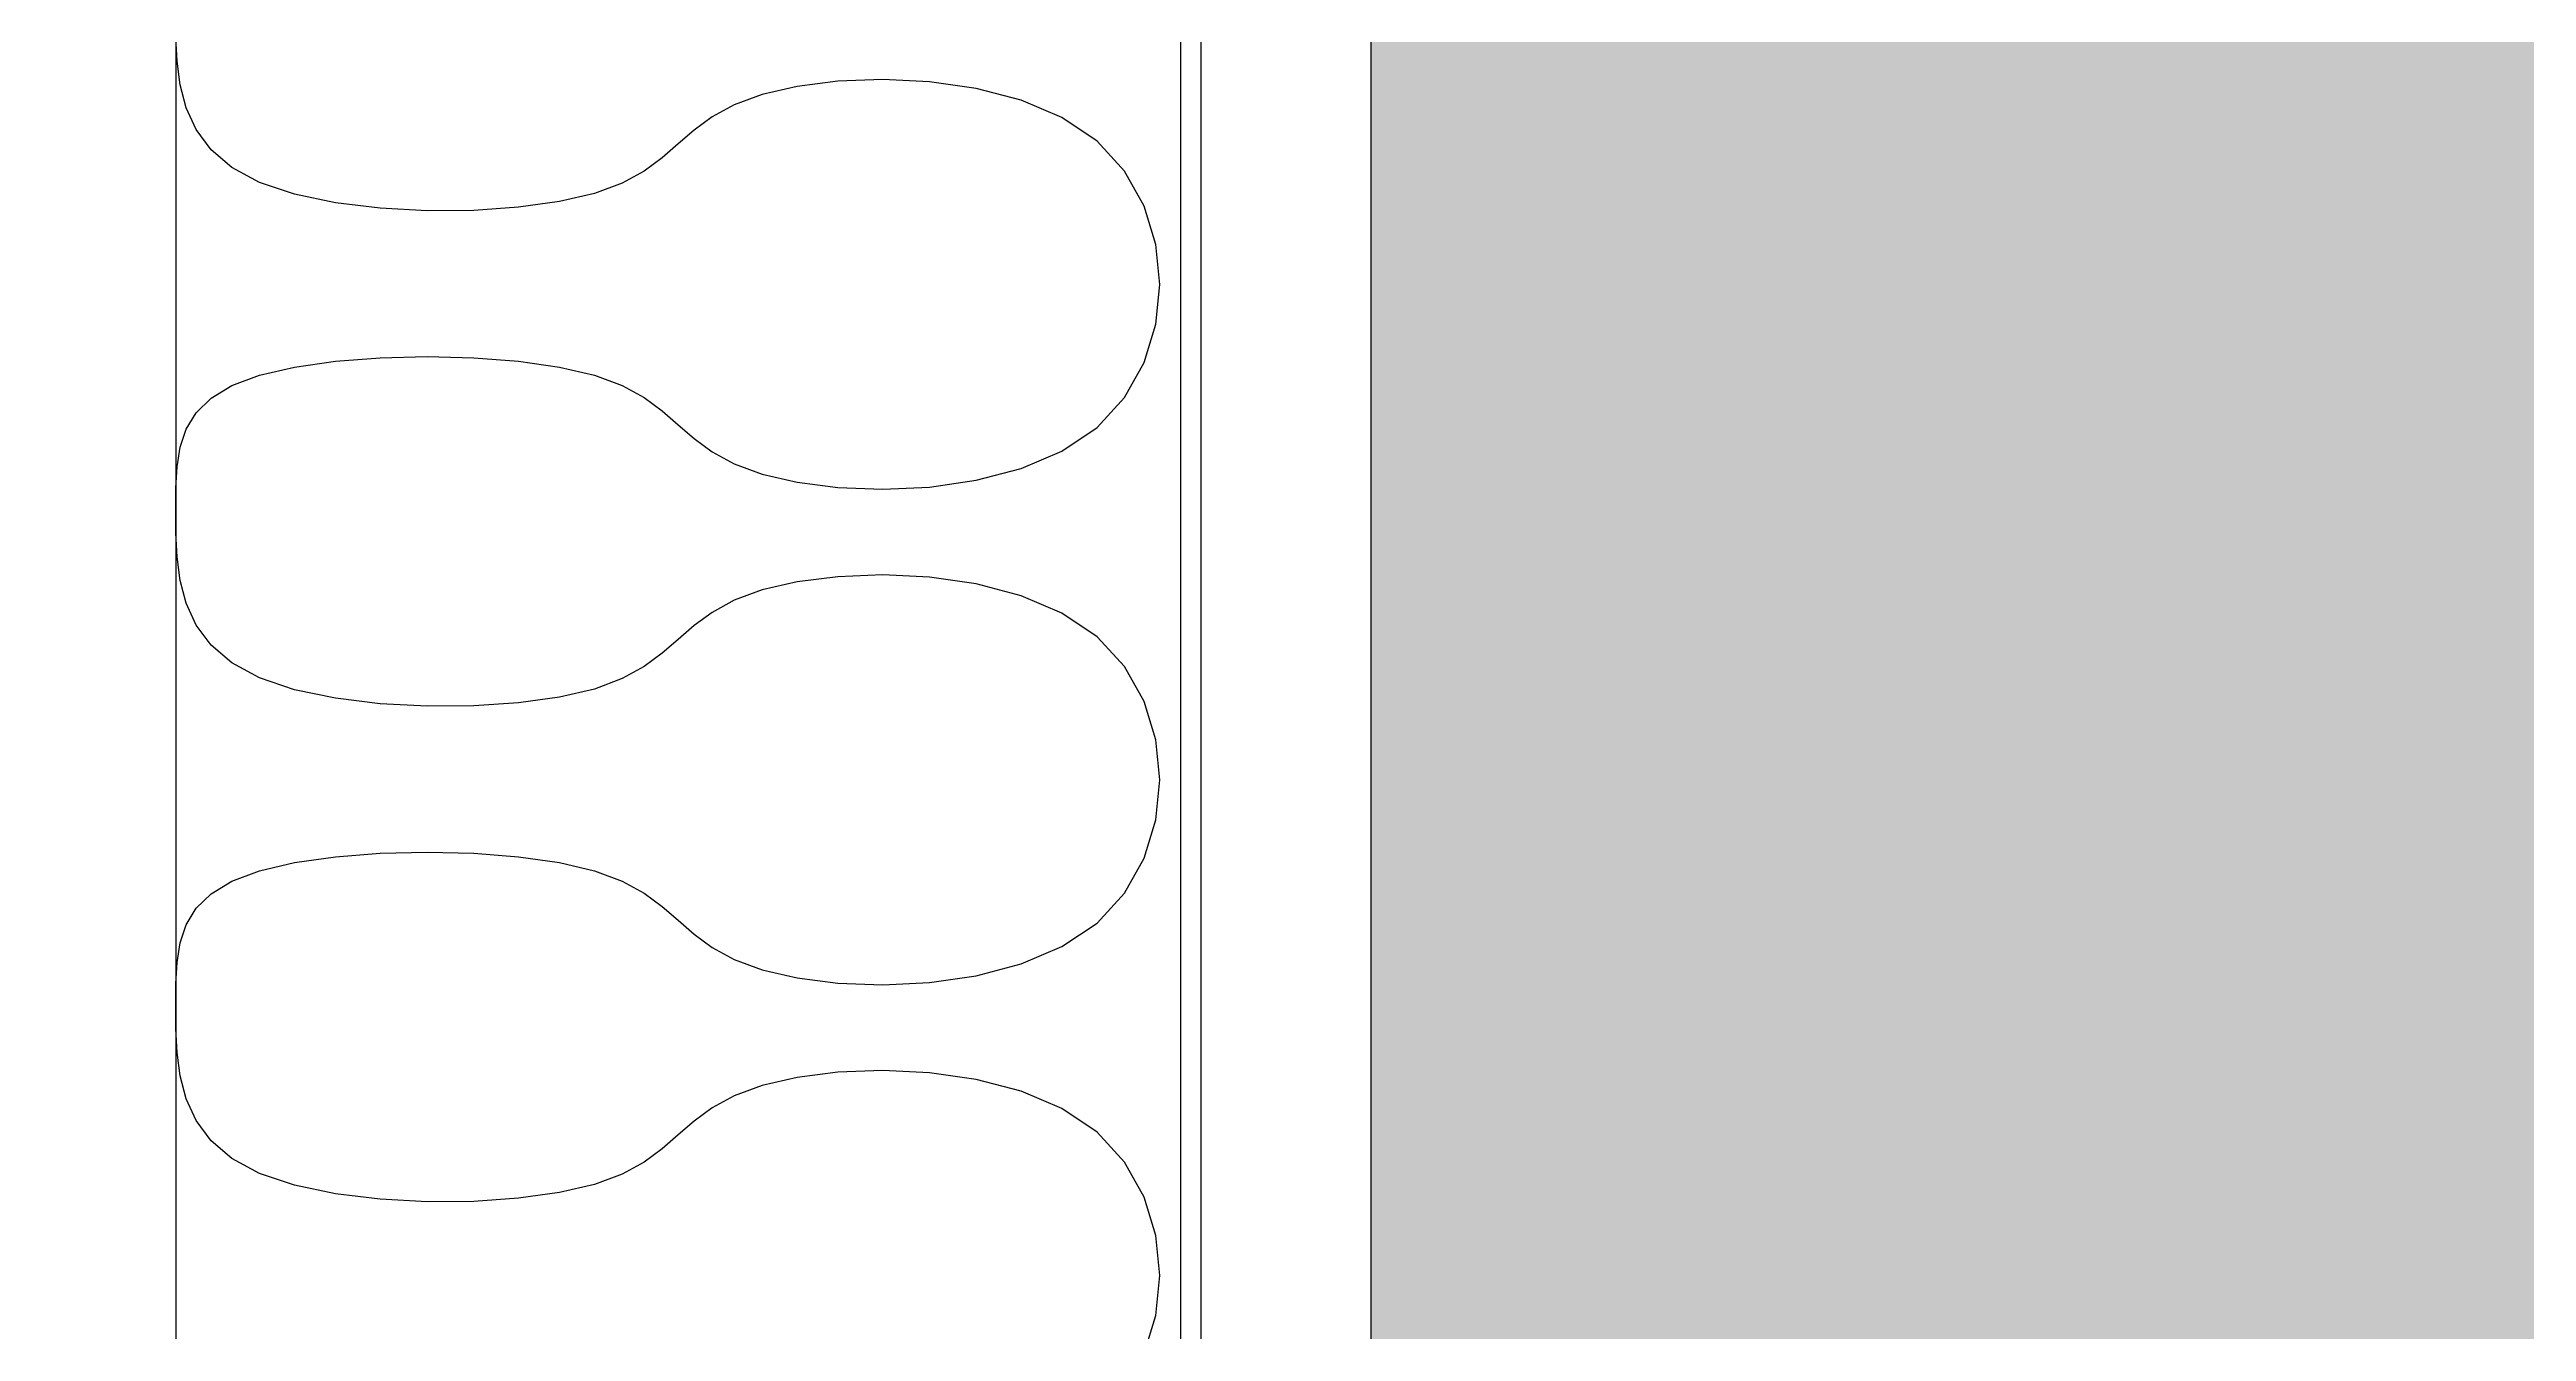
# Model space of a CAD drawing. Header units: millimetres. Extents: x -95178 to 274693, y -2232 to 263302.
# Drawn here: x 121889 to 122619, y 214134 to 214511 of the extents above; entities that cross this region are included whole.
import ezdxf

# ---------------------------------------------------------------- set-up
doc = ezdxf.new("R2010")
doc.units = ezdxf.units.MM
doc.layers.add('HATCH', color=9, linetype='Continuous')
doc.layers.add('TXT', color=3, linetype='Continuous')
doc.styles.add('ROMANS', font='romans.shx', dxfattribs={"width": 0.8})
doc.styles.add('view', font='romans.shx', dxfattribs={"width": 0.85})
doc.dimstyles.new('view', dxfattribs={"dimtxt": 2, "dimasz": 2, "dimexe": 1, "dimexo": 1, "dimgap": 1, "dimtad": 1, "dimdec": 0, "dimlfac": -1, "dimzin": 0, "dimdsep": 46, "dimtxsty": 'view', "dimcen": 2.5, "dimdle": 1.25, "dimclrd": 15, "dimclre": 15, "dimclrt": 3, "dimadec": 0, "dimazin": 0, "dimtfac": 0.9, "dimtdec": 0, "dimtofl": 0, "dimtmove": 2, "dimatfit": 0, "dimfxl": 1, "dimtolj": 1, "dimtzin": 0, "dimarcsym": 0})

# ---------------------------------------------------------------- blocks, each defined once
blk = doc.blocks.new('*D3')
at = {"layer": 'Defpoints', "color": 0, "transparency": 16777216}
for p in [(120731.83, 216562.82, 0), (122228.47, 216562.82, 0), (122228.47, 212334.82, 0)]:
    blk.add_point(p, dxfattribs=at)
at = {"layer": 'TXT', "color": 15, "lineweight": -2, "transparency": 16777216}
for p, q in [((122227.47, 216562.82, 0), (120730.83, 216562.82, 0)), ((120731.83, 212336.82, 0), (120731.83, 216560.82, 0)), ((120479.06, 214490.95, 0), (120477.06, 214490.95, 0)), ((120731.83, 214448.82, 0), (120479.06, 214490.95, 0)), ((122227.47, 212334.82, 0), (120730.83, 212334.82, 0))]:
    blk.add_line(p, q, dxfattribs=at)
at = {"layer": 'TXT', "color": 15, "transparency": 16777216}
for points in [[(120731.5, 216560.82, 0), (120732.17, 216560.82, 0), (120731.83, 216562.82, 0)], [(120731.5, 212336.82, 0), (120732.17, 212336.82, 0), (120731.83, 212334.82, 0)]]:
    blk.add_solid(points, dxfattribs=at)
at = {"layer": 'TXT', "color": 3, "transparency": 16777216, "insert": (120476.06, 214483.07, 0), "char_height": 2, "attachment_point": 5, "rotation": 90, "style": 'ROMANS'}
blk.add_mtext('\\A1;STATED DUCT', dxfattribs=at)

msp = doc.modelspace()

# ---------------------------------------------------------------- linework, layer by layer
at = {"color": 4}
for p, q in [((121926.474, 216864.819, 0), (121926.474, 212032.819, 0)), ((122228.474, 212334.819, 0), (122228.474, 216562.819, 0))]:
    msp.add_line(p, q, dxfattribs=at)
at = {"color": 31}
for p, q in [((122222.474, 212328.819, 0), (122222.474, 216568.819, 0)), ((122278.474, 216512.819, 0), (122278.474, 212628.84, 0))]:
    msp.add_line(p, q, dxfattribs=at)
at = {"layer": 'HATCH'}
for p, q in [((121926.859, 214507.907, 0), (121926.522, 214514.866, 0)), ((121927.774, 214500.966, 0), (121926.859, 214507.907, 0)), ((122121.494, 214502.05, 0), (122109.45, 214500.528, 0)), ((122134.695, 214502.565, 0), (122121.494, 214502.05, 0)), ((122148.474, 214501.911, 0), (122134.695, 214502.565, 0)), ((122162.252, 214499.925, 0), (122148.474, 214501.911, 0)), ((121929.557, 214494.206, 0), (121927.774, 214500.966, 0)), ((121932.496, 214487.788, 0), (121929.557, 214494.206, 0)), ((122090.95, 214495.108, 0), (122084.494, 214491.544, 0)), ((122099.14, 214498.159, 0), (122090.95, 214495.108, 0)), ((122109.45, 214500.528, 0), (122099.14, 214498.159, 0)), ((122175.453, 214496.448, 0), (122162.252, 214499.925, 0)), ((122187.497, 214491.317, 0), (122175.453, 214496.448, 0)), ((121936.88, 214481.874, 0), (121932.496, 214487.788, 0)), ((122079.195, 214487.637, 0), (122074.474, 214483.559, 0)), ((122084.494, 214491.544, 0), (122079.195, 214487.637, 0)), ((122197.807, 214484.37, 0), (122187.497, 214491.317, 0)), ((121942.998, 214476.626, 0), (121936.88, 214481.874, 0)), ((122069.752, 214479.481, 0), (122064.453, 214475.575, 0)), ((122074.474, 214483.559, 0), (122069.752, 214479.481, 0)), ((122205.901, 214475.555, 0), (122197.807, 214484.37, 0)), ((121951.14, 214472.204, 0), (121942.998, 214476.626, 0)), ((121961.45, 214468.738, 0), (121951.14, 214472.204, 0)), ((122064.453, 214475.575, 0), (122057.997, 214472.01, 0)), ((122211.682, 214465.257, 0), (122205.901, 214475.555, 0)), ((121973.494, 214466.222, 0), (121961.45, 214468.738, 0)), ((121986.695, 214464.619, 0), (121973.494, 214466.222, 0)), ((122027.453, 214464.904, 0), (122014.252, 214463.998, 0)), ((122039.497, 214466.57, 0), (122027.453, 214464.904, 0)), ((122049.807, 214468.959, 0), (122039.497, 214466.57, 0)), ((122057.997, 214472.01, 0), (122049.807, 214468.959, 0)), ((122215.151, 214453.971, 0), (122211.682, 214465.257, 0)), ((122000.474, 214463.89, 0), (121986.695, 214464.619, 0)), ((122014.252, 214463.998, 0), (122000.474, 214463.89, 0)), ((122216.307, 214442.19, 0), (122215.151, 214453.971, 0)), ((122215.151, 214430.41, 0), (122216.307, 214442.19, 0)), ((122211.682, 214419.123, 0), (122215.151, 214430.41, 0)), ((121942.998, 214412.349, 0), (121951.14, 214415.421, 0)), ((121951.14, 214415.421, 0), (121961.45, 214417.816, 0)), ((121961.45, 214417.816, 0), (121973.494, 214419.527, 0)), ((121973.494, 214419.527, 0), (121986.695, 214420.554, 0)), ((121986.695, 214420.554, 0), (122000.474, 214420.896, 0)), ((122000.474, 214420.896, 0), (122014.252, 214420.554, 0)), ((122014.252, 214420.554, 0), (122027.453, 214419.527, 0)), ((122027.453, 214419.527, 0), (122039.497, 214417.816, 0)), ((122039.497, 214417.816, 0), (122049.807, 214415.421, 0)), ((122049.807, 214415.421, 0), (122057.997, 214412.37, 0)), ((122205.901, 214408.826, 0), (122211.682, 214419.123, 0)), ((121932.496, 214404.343, 0), (121936.88, 214408.641, 0)), ((121936.88, 214408.641, 0), (121942.998, 214412.349, 0)), ((122057.997, 214412.37, 0), (122064.453, 214408.805, 0)), ((122064.453, 214408.805, 0), (122069.752, 214404.899, 0)), ((122197.807, 214400.011, 0), (122205.901, 214408.826, 0)), ((121927.774, 214394.169, 0), (121929.557, 214399.503, 0)), ((121929.557, 214399.503, 0), (121932.496, 214404.343, 0)), ((122069.752, 214404.899, 0), (122074.474, 214400.821, 0)), ((122074.474, 214400.821, 0), (122079.195, 214396.743, 0)), ((122187.497, 214393.064, 0), (122197.807, 214400.011, 0)), ((121926.859, 214388.388, 0), (121927.774, 214394.169, 0)), ((122079.195, 214396.743, 0), (122084.494, 214392.837, 0)), ((122084.494, 214392.837, 0), (122090.95, 214389.272, 0)), ((122175.453, 214387.932, 0), (122187.497, 214393.064, 0)), ((121926.522, 214382.208, 0), (121926.859, 214388.388, 0)), ((122090.95, 214389.272, 0), (122099.14, 214386.221, 0)), ((122099.14, 214386.221, 0), (122109.45, 214383.853, 0)), ((122162.252, 214384.455, 0), (122175.453, 214387.932, 0)), ((121926.474, 214375.676, 0), (121926.522, 214382.208, 0)), ((122109.45, 214383.853, 0), (122121.494, 214382.33, 0)), ((122121.494, 214382.33, 0), (122134.695, 214381.815, 0)), ((122134.695, 214381.815, 0), (122148.474, 214382.47, 0)), ((122148.474, 214382.47, 0), (122162.252, 214384.455, 0)), ((121926.522, 214368.859, 0), (121926.474, 214375.676, 0)), ((121926.859, 214361.9, 0), (121926.522, 214368.859, 0)), ((121927.774, 214354.959, 0), (121926.859, 214361.9, 0)), ((122121.494, 214356.043, 0), (122109.45, 214354.52, 0)), ((122134.695, 214356.558, 0), (122121.494, 214356.043, 0)), ((122148.474, 214355.903, 0), (122134.695, 214356.558, 0)), ((122162.252, 214353.918, 0), (122148.474, 214355.903, 0)), ((121929.557, 214348.199, 0), (121927.774, 214354.959, 0)), ((121932.496, 214341.781, 0), (121929.557, 214348.199, 0)), ((122090.95, 214349.101, 0), (122084.494, 214345.536, 0)), ((122099.14, 214352.152, 0), (122090.95, 214349.101, 0)), ((122109.45, 214354.52, 0), (122099.14, 214352.152, 0)), ((122175.453, 214350.441, 0), (122162.252, 214353.918, 0)), ((122187.497, 214345.309, 0), (122175.453, 214350.441, 0)), ((121936.88, 214335.867, 0), (121932.496, 214341.781, 0)), ((122079.195, 214341.63, 0), (122074.474, 214337.552, 0)), ((122084.494, 214345.536, 0), (122079.195, 214341.63, 0)), ((122197.807, 214338.362, 0), (122187.497, 214345.309, 0)), ((121942.998, 214330.618, 0), (121936.88, 214335.867, 0)), ((122074.474, 214337.552, 0), (122069.752, 214333.474, 0)), ((122205.901, 214329.547, 0), (122197.807, 214338.362, 0)), ((121951.14, 214326.197, 0), (121942.998, 214330.618, 0)), ((121961.45, 214322.73, 0), (121951.14, 214326.197, 0)), ((122064.453, 214329.568, 0), (122057.997, 214326.003, 0)), ((122069.752, 214333.474, 0), (122064.453, 214329.568, 0)), ((122211.682, 214319.25, 0), (122205.901, 214329.547, 0)), ((121973.494, 214320.215, 0), (121961.45, 214322.73, 0)), ((121986.695, 214318.611, 0), (121973.494, 214320.215, 0)), ((122039.497, 214320.563, 0), (122027.453, 214318.896, 0)), ((122049.807, 214322.952, 0), (122039.497, 214320.563, 0)), ((122057.997, 214326.003, 0), (122049.807, 214322.952, 0)), ((122215.151, 214307.963, 0), (122211.682, 214319.25, 0)), ((122000.474, 214317.883, 0), (121986.695, 214318.611, 0)), ((122014.252, 214317.99, 0), (122000.474, 214317.883, 0)), ((122027.453, 214318.896, 0), (122014.252, 214317.99, 0)), ((122216.307, 214296.183, 0), (122215.151, 214307.963, 0)), ((122215.151, 214284.402, 0), (122216.307, 214296.183, 0)), ((122211.682, 214273.116, 0), (122215.151, 214284.402, 0)), ((121942.998, 214266.342, 0), (121951.14, 214269.414, 0)), ((121951.14, 214269.414, 0), (121961.45, 214271.809, 0)), ((121961.45, 214271.809, 0), (121973.494, 214273.52, 0)), ((121973.494, 214273.52, 0), (121986.695, 214274.547, 0)), ((121986.695, 214274.547, 0), (122000.474, 214274.889, 0)), ((122000.474, 214274.889, 0), (122014.252, 214274.547, 0)), ((122014.252, 214274.547, 0), (122027.453, 214273.52, 0)), ((122027.453, 214273.52, 0), (122039.497, 214271.809, 0)), ((122039.497, 214271.809, 0), (122049.807, 214269.414, 0)), ((122049.807, 214269.414, 0), (122057.997, 214266.363, 0)), ((122205.901, 214262.818, 0), (122211.682, 214273.116, 0)), ((121932.496, 214258.335, 0), (121936.88, 214262.633, 0)), ((121936.88, 214262.633, 0), (121942.998, 214266.342, 0)), ((122057.997, 214266.363, 0), (122064.453, 214262.798, 0)), ((122064.453, 214262.798, 0), (122069.752, 214258.891, 0)), ((122197.807, 214254.003, 0), (122205.901, 214262.818, 0)), ((121927.774, 214248.162, 0), (121929.557, 214253.496, 0)), ((121929.557, 214253.496, 0), (121932.496, 214258.335, 0)), ((122069.752, 214258.891, 0), (122074.474, 214254.814, 0)), ((122074.474, 214254.814, 0), (122079.195, 214250.736, 0)), ((122187.497, 214247.056, 0), (122197.807, 214254.003, 0)), ((121926.859, 214242.381, 0), (121927.774, 214248.162, 0)), ((122079.195, 214250.736, 0), (122084.494, 214246.829, 0)), ((122084.494, 214246.829, 0), (122090.95, 214243.265, 0)), ((122175.453, 214241.925, 0), (122187.497, 214247.056, 0)), ((121926.522, 214236.201, 0), (121926.859, 214242.381, 0)), ((122090.95, 214243.265, 0), (122099.14, 214240.214, 0)), ((122099.14, 214240.214, 0), (122109.45, 214237.845, 0)), ((122162.252, 214238.448, 0), (122175.453, 214241.925, 0)), ((121926.474, 214229.669, 0), (121926.522, 214236.201, 0)), ((122109.45, 214237.845, 0), (122121.494, 214236.323, 0)), ((122121.494, 214236.323, 0), (122134.695, 214235.808, 0)), ((122134.695, 214235.808, 0), (122148.474, 214236.462, 0)), ((122148.474, 214236.462, 0), (122162.252, 214238.448, 0)), ((121926.522, 214222.852, 0), (121926.474, 214229.669, 0)), ((121926.859, 214215.892, 0), (121926.522, 214222.852, 0)), ((121927.774, 214208.952, 0), (121926.859, 214215.892, 0)), ((122121.494, 214210.035, 0), (122109.45, 214208.513, 0)), ((122134.695, 214210.55, 0), (122121.494, 214210.035, 0)), ((122148.474, 214209.896, 0), (122134.695, 214210.55, 0)), ((122162.252, 214207.911, 0), (122148.474, 214209.896, 0)), ((121929.557, 214202.192, 0), (121927.774, 214208.952, 0)), ((121932.496, 214195.774, 0), (121929.557, 214202.192, 0)), ((122090.95, 214203.093, 0), (122084.494, 214199.529, 0)), ((122099.14, 214206.145, 0), (122090.95, 214203.093, 0)), ((122109.45, 214208.513, 0), (122099.14, 214206.145, 0)), ((122175.453, 214204.433, 0), (122162.252, 214207.911, 0)), ((122187.497, 214199.302, 0), (122175.453, 214204.433, 0)), ((121936.88, 214189.86, 0), (121932.496, 214195.774, 0)), ((122079.195, 214195.622, 0), (122074.474, 214191.545, 0)), ((122084.494, 214199.529, 0), (122079.195, 214195.622, 0)), ((122197.807, 214192.355, 0), (122187.497, 214199.302, 0)), ((121942.998, 214184.611, 0), (121936.88, 214189.86, 0)), ((122074.474, 214191.545, 0), (122069.752, 214187.467, 0)), ((122205.901, 214183.54, 0), (122197.807, 214192.355, 0)), ((121951.14, 214180.189, 0), (121942.998, 214184.611, 0)), ((122064.453, 214183.56, 0), (122057.997, 214179.996, 0)), ((122069.752, 214187.467, 0), (122064.453, 214183.56, 0)), ((122211.682, 214173.242, 0), (122205.901, 214183.54, 0)), ((121961.45, 214176.723, 0), (121951.14, 214180.189, 0)), ((121973.494, 214174.207, 0), (121961.45, 214176.723, 0)), ((121986.695, 214172.604, 0), (121973.494, 214174.207, 0)), ((122039.497, 214174.556, 0), (122027.453, 214172.889, 0)), ((122049.807, 214176.945, 0), (122039.497, 214174.556, 0)), ((122057.997, 214179.996, 0), (122049.807, 214176.945, 0)), ((122215.151, 214161.956, 0), (122211.682, 214173.242, 0)), ((122000.474, 214171.875, 0), (121986.695, 214172.604, 0)), ((122014.252, 214171.983, 0), (122000.474, 214171.875, 0)), ((122027.453, 214172.889, 0), (122014.252, 214171.983, 0)), ((122216.307, 214150.176, 0), (122215.151, 214161.956, 0)), ((122215.151, 214138.395, 0), (122216.307, 214150.176, 0)), ((122211.682, 214127.109, 0), (122215.151, 214138.395, 0))]:
    msp.add_line(p, q, dxfattribs=at)
msp.add_solid([(122278.474, 212628.84, 0), (122278.474, 216512.819, 0), (123287.522, 215509.864, 0), (128128.661, 216512.819, 0)], dxfattribs=at)

# ---------------------------------------------------------------- dimensions: what is measured, and where the dimension line sits
at = {"layer": 'TXT'}
dim = msp.add_linear_dim(base=(120731.833, 216562.819, 0), p1=(122228.474, 212334.819, 0), p2=(122228.474, 216562.819, 0), angle=90, text='STATED DUCT', dimstyle='view', override={"dimtad": 0, "dimtih": 1, "dimlfac": 1, "dimrnd": 5, "dimtxsty": 'ROMANS', "dimcen": 3, "dimdle": 0, "dimtp": 50, "dimtm": 3, "dimtfac": 1, "dimtdec": 4, "dimtofl": 1, "dimtmove": 1, "dimatfit": 3}, dxfattribs=at)
dim.commit()
dim.dimension.update_dxf_attribs({"geometry": '*D3', "text_midpoint": (120476.061, 214490.952, 0), "dimtype": 160, "text_rotation": 90})

doc.saveas('drawing.dxf')
